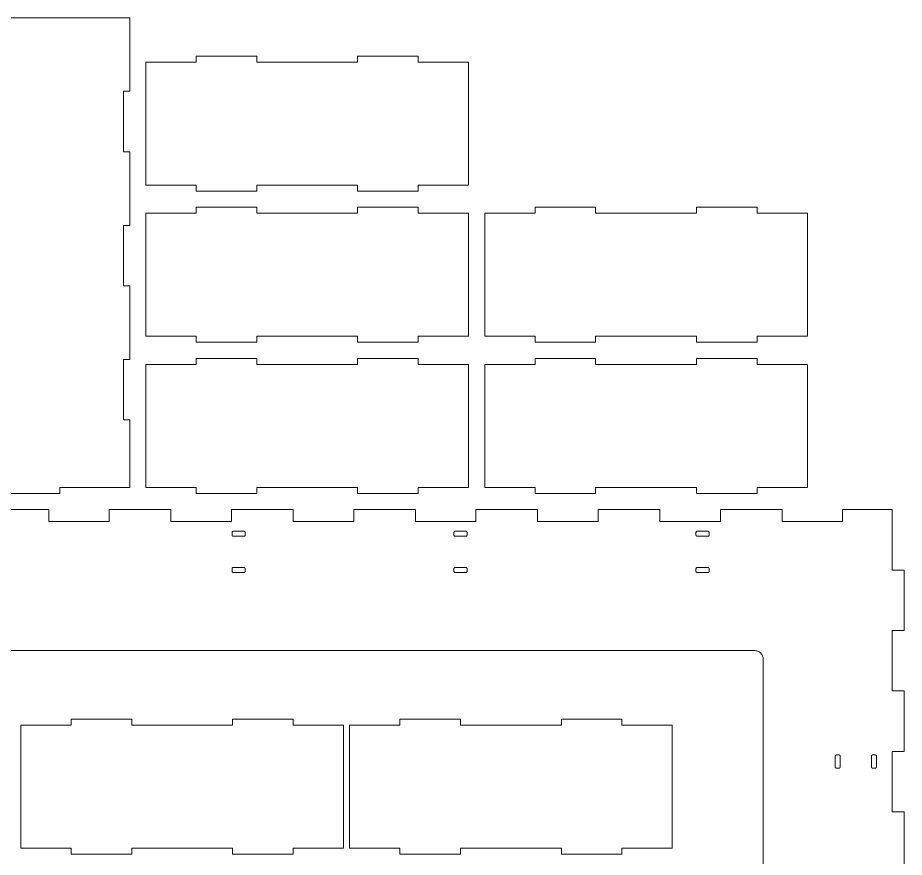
# Model space of a CAD drawing. Header units: millimetres. Extents: x 0 to 3016, y 0 to 2002.
# Drawn here: x 2576.5 to 3016, y 577.5 to 994 of the extents above; entities that cross this region are included whole.
import ezdxf

# ---------------------------------------------------------------- set-up
doc = ezdxf.new("R2010")
doc.units = ezdxf.units.MM
doc.layers.add('CORTE', color=1, linetype='Continuous', lineweight=0)

msp = doc.modelspace()

# ---------------------------------------------------------------- linework, layer by layer
at = {"layer": 'CORTE'}
for points in [[(2567.4, 758), (2597.4, 758), (2597.4, 761), (2632, 761), (2632, 794.5), (2629, 794.5), (2629, 824.5), (2632, 824.5), (2632, 861), (2629, 861), (2629, 891), (2632, 891), (2632, 927.5), (2629, 927.5), (2629, 957.5), (2632, 957.5), (2632, 994), (2597.4, 994), (2567.4, 994)], [(3016, 570), (3016, 600), (3010, 600), (3010, 630), (3016, 630), (3016, 660), (3010, 660), (3010, 690), (3016, 690), (3016, 720), (3010, 720), (3010, 750), (2985.411765, 750), (2985.411765, 744), (2955.411765, 744), (2955.411765, 750), (2924.823529, 750), (2924.823529, 744), (2894.823529, 744), (2894.823529, 750), (2864.235294, 750), (2864.235294, 744), (2834.235294, 744), (2834.235294, 750), (2803.647059, 750), (2803.647059, 744), (2773.647059, 744), (2773.647059, 750), (2743.058824, 750), (2743.058824, 744), (2713.058824, 744), (2713.058824, 750), (2682.470588, 750), (2682.470588, 744), (2652.470588, 744), (2652.470588, 750), (2621.882353, 750), (2621.882353, 744), (2591.882353, 744), (2591.882353, 750), (2561.294118, 750)], [(2946, 74), (2946, 676), (2945.974849, 676.447858), (2945.899712, 676.890084), (2945.775533, 677.321116), (2945.603875, 677.735535), (2945.386897, 678.128128), (2945.127326, 678.493959), (2944.828427, 678.828427), (2944.493959, 679.127326), (2944.128128, 679.386897), (2943.735535, 679.603875), (2943.321116, 679.775533), (2942.890084, 679.899712), (2942.447858, 679.974849), (2942, 680), (2090, 680)]]:
    msp.add_lwpolyline(points, dxfattribs=at)
for points in [[(2640, 911), (2665, 911), (2665, 908), (2695, 908), (2695, 911), (2745, 911), (2745, 908), (2775, 908), (2775, 911), (2800, 911), (2800, 972), (2775, 972), (2775, 975), (2745, 975), (2745, 972), (2695, 972), (2695, 975), (2665, 975), (2665, 972), (2640, 972)], [(2640, 836), (2665, 836), (2665, 833), (2695, 833), (2695, 836), (2745, 836), (2745, 833), (2775, 833), (2775, 836), (2800, 836), (2800, 897), (2775, 897), (2775, 900), (2745, 900), (2745, 897), (2695, 897), (2695, 900), (2665, 900), (2665, 897), (2640, 897)], [(2808, 836), (2833, 836), (2833, 833), (2863, 833), (2863, 836), (2913, 836), (2913, 833), (2943, 833), (2943, 836), (2968, 836), (2968, 897), (2943, 897), (2943, 900), (2913, 900), (2913, 897), (2863, 897), (2863, 900), (2833, 900), (2833, 897), (2808, 897)], [(2640, 761), (2665, 761), (2665, 758), (2695, 758), (2695, 761), (2745, 761), (2745, 758), (2775, 758), (2775, 761), (2800, 761), (2800, 822), (2775, 822), (2775, 825), (2745, 825), (2745, 822), (2695, 822), (2695, 825), (2665, 825), (2665, 822), (2640, 822)], [(2808, 761), (2833, 761), (2833, 758), (2863, 758), (2863, 761), (2913, 761), (2913, 758), (2943, 758), (2943, 761), (2968, 761), (2968, 822), (2943, 822), (2943, 825), (2913, 825), (2913, 822), (2863, 822), (2863, 825), (2833, 825), (2833, 822), (2808, 822)], [(2689.25, 738.65), (2689.246227, 738.717179), (2689.234957, 738.783513), (2689.21633, 738.848167), (2689.190581, 738.91033), (2689.158035, 738.969219), (2689.119099, 739.024094), (2689.074264, 739.074264), (2689.024094, 739.119099), (2688.969219, 739.158035), (2688.91033, 739.190581), (2688.848167, 739.21633), (2688.783513, 739.234957), (2688.717179, 739.246227), (2688.65, 739.25), (2683.35, 739.25), (2683.282821, 739.246227), (2683.216487, 739.234957), (2683.151833, 739.21633), (2683.08967, 739.190581), (2683.030781, 739.158035), (2682.975906, 739.119099), (2682.925736, 739.074264), (2682.880901, 739.024094), (2682.841965, 738.969219), (2682.809419, 738.91033), (2682.78367, 738.848167), (2682.765043, 738.783513), (2682.753773, 738.717179), (2682.75, 738.65), (2682.75, 737.35), (2682.753773, 737.282821), (2682.765043, 737.216487), (2682.78367, 737.151833), (2682.809419, 737.08967), (2682.841965, 737.030781), (2682.880901, 736.975906), (2682.925736, 736.925736), (2682.975906, 736.880901), (2683.030781, 736.841965), (2683.08967, 736.809419), (2683.151833, 736.78367), (2683.216487, 736.765043), (2683.282821, 736.753773), (2683.35, 736.75), (2688.65, 736.75), (2688.717179, 736.753773), (2688.783513, 736.765043), (2688.848167, 736.78367), (2688.91033, 736.809419), (2688.969219, 736.841965), (2689.024094, 736.880901), (2689.074264, 736.925736), (2689.119099, 736.975906), (2689.158035, 737.030781), (2689.190581, 737.08967), (2689.21633, 737.151833), (2689.234957, 737.216487), (2689.246227, 737.282821), (2689.25, 737.35)], [(2799.25, 738.65), (2799.246227, 738.717179), (2799.234957, 738.783513), (2799.21633, 738.848167), (2799.190581, 738.91033), (2799.158035, 738.969219), (2799.119099, 739.024094), (2799.074264, 739.074264), (2799.024094, 739.119099), (2798.969219, 739.158035), (2798.91033, 739.190581), (2798.848167, 739.21633), (2798.783513, 739.234957), (2798.717179, 739.246227), (2798.65, 739.25), (2793.35, 739.25), (2793.282821, 739.246227), (2793.216487, 739.234957), (2793.151833, 739.21633), (2793.08967, 739.190581), (2793.030781, 739.158035), (2792.975906, 739.119099), (2792.925736, 739.074264), (2792.880901, 739.024094), (2792.841965, 738.969219), (2792.809419, 738.91033), (2792.78367, 738.848167), (2792.765043, 738.783513), (2792.753773, 738.717179), (2792.75, 738.65), (2792.75, 737.35), (2792.753773, 737.282821), (2792.765043, 737.216487), (2792.78367, 737.151833), (2792.809419, 737.08967), (2792.841965, 737.030781), (2792.880901, 736.975906), (2792.925736, 736.925736), (2792.975906, 736.880901), (2793.030781, 736.841965), (2793.08967, 736.809419), (2793.151833, 736.78367), (2793.216487, 736.765043), (2793.282821, 736.753773), (2793.35, 736.75), (2798.65, 736.75), (2798.717179, 736.753773), (2798.783513, 736.765043), (2798.848167, 736.78367), (2798.91033, 736.809419), (2798.969219, 736.841965), (2799.024094, 736.880901), (2799.074264, 736.925736), (2799.119099, 736.975906), (2799.158035, 737.030781), (2799.190581, 737.08967), (2799.21633, 737.151833), (2799.234957, 737.216487), (2799.246227, 737.282821), (2799.25, 737.35)], [(2919.25, 738.65), (2919.246227, 738.717179), (2919.234957, 738.783513), (2919.21633, 738.848167), (2919.190581, 738.91033), (2919.158035, 738.969219), (2919.119099, 739.024094), (2919.074264, 739.074264), (2919.024094, 739.119099), (2918.969219, 739.158035), (2918.91033, 739.190581), (2918.848167, 739.21633), (2918.783513, 739.234957), (2918.717179, 739.246227), (2918.65, 739.25), (2913.35, 739.25), (2913.282821, 739.246227), (2913.216487, 739.234957), (2913.151833, 739.21633), (2913.08967, 739.190581), (2913.030781, 739.158035), (2912.975906, 739.119099), (2912.925736, 739.074264), (2912.880901, 739.024094), (2912.841965, 738.969219), (2912.809419, 738.91033), (2912.78367, 738.848167), (2912.765043, 738.783513), (2912.753773, 738.717179), (2912.75, 738.65), (2912.75, 737.35), (2912.753773, 737.282821), (2912.765043, 737.216487), (2912.78367, 737.151833), (2912.809419, 737.08967), (2912.841965, 737.030781), (2912.880901, 736.975906), (2912.925736, 736.925736), (2912.975906, 736.880901), (2913.030781, 736.841965), (2913.08967, 736.809419), (2913.151833, 736.78367), (2913.216487, 736.765043), (2913.282821, 736.753773), (2913.35, 736.75), (2918.65, 736.75), (2918.717179, 736.753773), (2918.783513, 736.765043), (2918.848167, 736.78367), (2918.91033, 736.809419), (2918.969219, 736.841965), (2919.024094, 736.880901), (2919.074264, 736.925736), (2919.119099, 736.975906), (2919.158035, 737.030781), (2919.190581, 737.08967), (2919.21633, 737.151833), (2919.234957, 737.216487), (2919.246227, 737.282821), (2919.25, 737.35)], [(2689.25, 720.65), (2689.246227, 720.717179), (2689.234957, 720.783513), (2689.21633, 720.848167), (2689.190581, 720.91033), (2689.158035, 720.969219), (2689.119099, 721.024094), (2689.074264, 721.074264), (2689.024094, 721.119099), (2688.969219, 721.158035), (2688.91033, 721.190581), (2688.848167, 721.21633), (2688.783513, 721.234957), (2688.717179, 721.246227), (2688.65, 721.25), (2683.35, 721.25), (2683.282821, 721.246227), (2683.216487, 721.234957), (2683.151833, 721.21633), (2683.08967, 721.190581), (2683.030781, 721.158035), (2682.975906, 721.119099), (2682.925736, 721.074264), (2682.880901, 721.024094), (2682.841965, 720.969219), (2682.809419, 720.91033), (2682.78367, 720.848167), (2682.765043, 720.783513), (2682.753773, 720.717179), (2682.75, 720.65), (2682.75, 719.35), (2682.753773, 719.282821), (2682.765043, 719.216487), (2682.78367, 719.151833), (2682.809419, 719.08967), (2682.841965, 719.030781), (2682.880901, 718.975906), (2682.925736, 718.925736), (2682.975906, 718.880901), (2683.030781, 718.841965), (2683.08967, 718.809419), (2683.151833, 718.78367), (2683.216487, 718.765043), (2683.282821, 718.753773), (2683.35, 718.75), (2688.65, 718.75), (2688.717179, 718.753773), (2688.783513, 718.765043), (2688.848167, 718.78367), (2688.91033, 718.809419), (2688.969219, 718.841965), (2689.024094, 718.880901), (2689.074264, 718.925736), (2689.119099, 718.975906), (2689.158035, 719.030781), (2689.190581, 719.08967), (2689.21633, 719.151833), (2689.234957, 719.216487), (2689.246227, 719.282821), (2689.25, 719.35)], [(2799.25, 720.65), (2799.246227, 720.717179), (2799.234957, 720.783513), (2799.21633, 720.848167), (2799.190581, 720.91033), (2799.158035, 720.969219), (2799.119099, 721.024094), (2799.074264, 721.074264), (2799.024094, 721.119099), (2798.969219, 721.158035), (2798.91033, 721.190581), (2798.848167, 721.21633), (2798.783513, 721.234957), (2798.717179, 721.246227), (2798.65, 721.25), (2793.35, 721.25), (2793.282821, 721.246227), (2793.216487, 721.234957), (2793.151833, 721.21633), (2793.08967, 721.190581), (2793.030781, 721.158035), (2792.975906, 721.119099), (2792.925736, 721.074264), (2792.880901, 721.024094), (2792.841965, 720.969219), (2792.809419, 720.91033), (2792.78367, 720.848167), (2792.765043, 720.783513), (2792.753773, 720.717179), (2792.75, 720.65), (2792.75, 719.35), (2792.753773, 719.282821), (2792.765043, 719.216487), (2792.78367, 719.151833), (2792.809419, 719.08967), (2792.841965, 719.030781), (2792.880901, 718.975906), (2792.925736, 718.925736), (2792.975906, 718.880901), (2793.030781, 718.841965), (2793.08967, 718.809419), (2793.151833, 718.78367), (2793.216487, 718.765043), (2793.282821, 718.753773), (2793.35, 718.75), (2798.65, 718.75), (2798.717179, 718.753773), (2798.783513, 718.765043), (2798.848167, 718.78367), (2798.91033, 718.809419), (2798.969219, 718.841965), (2799.024094, 718.880901), (2799.074264, 718.925736), (2799.119099, 718.975906), (2799.158035, 719.030781), (2799.190581, 719.08967), (2799.21633, 719.151833), (2799.234957, 719.216487), (2799.246227, 719.282821), (2799.25, 719.35)], [(2919.25, 720.65), (2919.246227, 720.717179), (2919.234957, 720.783513), (2919.21633, 720.848167), (2919.190581, 720.91033), (2919.158035, 720.969219), (2919.119099, 721.024094), (2919.074264, 721.074264), (2919.024094, 721.119099), (2918.969219, 721.158035), (2918.91033, 721.190581), (2918.848167, 721.21633), (2918.783513, 721.234957), (2918.717179, 721.246227), (2918.65, 721.25), (2913.35, 721.25), (2913.282821, 721.246227), (2913.216487, 721.234957), (2913.151833, 721.21633), (2913.08967, 721.190581), (2913.030781, 721.158035), (2912.975906, 721.119099), (2912.925736, 721.074264), (2912.880901, 721.024094), (2912.841965, 720.969219), (2912.809419, 720.91033), (2912.78367, 720.848167), (2912.765043, 720.783513), (2912.753773, 720.717179), (2912.75, 720.65), (2912.75, 719.35), (2912.753773, 719.282821), (2912.765043, 719.216487), (2912.78367, 719.151833), (2912.809419, 719.08967), (2912.841965, 719.030781), (2912.880901, 718.975906), (2912.925736, 718.925736), (2912.975906, 718.880901), (2913.030781, 718.841965), (2913.08967, 718.809419), (2913.151833, 718.78367), (2913.216487, 718.765043), (2913.282821, 718.753773), (2913.35, 718.75), (2918.65, 718.75), (2918.717179, 718.753773), (2918.783513, 718.765043), (2918.848167, 718.78367), (2918.91033, 718.809419), (2918.969219, 718.841965), (2919.024094, 718.880901), (2919.074264, 718.925736), (2919.119099, 718.975906), (2919.158035, 719.030781), (2919.190581, 719.08967), (2919.21633, 719.151833), (2919.234957, 719.216487), (2919.246227, 719.282821), (2919.25, 719.35)], [(2578, 582), (2603, 582), (2603, 579), (2633, 579), (2633, 582), (2683, 582), (2683, 579), (2713, 579), (2713, 582), (2738, 582), (2738, 643), (2713, 643), (2713, 646), (2683, 646), (2683, 643), (2633, 643), (2633, 646), (2603, 646), (2603, 643), (2578, 643)], [(2741, 582), (2766, 582), (2766, 579), (2796, 579), (2796, 582), (2846, 582), (2846, 579), (2876, 579), (2876, 582), (2901, 582), (2901, 643), (2876, 643), (2876, 646), (2846, 646), (2846, 643), (2796, 643), (2796, 646), (2766, 646), (2766, 643), (2741, 643)], [(2984.25, 627.65), (2984.246227, 627.717179), (2984.234957, 627.783513), (2984.21633, 627.848167), (2984.190581, 627.91033), (2984.158035, 627.969219), (2984.119099, 628.024094), (2984.074264, 628.074264), (2984.024094, 628.119099), (2983.969219, 628.158035), (2983.91033, 628.190581), (2983.848167, 628.21633), (2983.783513, 628.234957), (2983.717179, 628.246227), (2983.65, 628.25), (2982.35, 628.25), (2982.282821, 628.246227), (2982.216487, 628.234957), (2982.151833, 628.21633), (2982.08967, 628.190581), (2982.030781, 628.158035), (2981.975906, 628.119099), (2981.925736, 628.074264), (2981.880901, 628.024094), (2981.841965, 627.969219), (2981.809419, 627.91033), (2981.78367, 627.848167), (2981.765043, 627.783513), (2981.753773, 627.717179), (2981.75, 627.65), (2981.75, 622.35), (2981.753773, 622.282821), (2981.765043, 622.216487), (2981.78367, 622.151833), (2981.809419, 622.08967), (2981.841965, 622.030781), (2981.880901, 621.975906), (2981.925736, 621.925736), (2981.975906, 621.880901), (2982.030781, 621.841965), (2982.08967, 621.809419), (2982.151833, 621.78367), (2982.216487, 621.765043), (2982.282821, 621.753773), (2982.35, 621.75), (2983.65, 621.75), (2983.717179, 621.753773), (2983.783513, 621.765043), (2983.848167, 621.78367), (2983.91033, 621.809419), (2983.969219, 621.841965), (2984.024094, 621.880901), (2984.074264, 621.925736), (2984.119099, 621.975906), (2984.158035, 622.030781), (2984.190581, 622.08967), (2984.21633, 622.151833), (2984.234957, 622.216487), (2984.246227, 622.282821), (2984.25, 622.35)], [(3002.25, 627.65), (3002.246227, 627.717179), (3002.234957, 627.783513), (3002.21633, 627.848167), (3002.190581, 627.91033), (3002.158035, 627.969219), (3002.119099, 628.024094), (3002.074264, 628.074264), (3002.024094, 628.119099), (3001.969219, 628.158035), (3001.91033, 628.190581), (3001.848167, 628.21633), (3001.783513, 628.234957), (3001.717179, 628.246227), (3001.65, 628.25), (3000.35, 628.25), (3000.282821, 628.246227), (3000.216487, 628.234957), (3000.151833, 628.21633), (3000.08967, 628.190581), (3000.030781, 628.158035), (2999.975906, 628.119099), (2999.925736, 628.074264), (2999.880901, 628.024094), (2999.841965, 627.969219), (2999.809419, 627.91033), (2999.78367, 627.848167), (2999.765043, 627.783513), (2999.753773, 627.717179), (2999.75, 627.65), (2999.75, 622.35), (2999.753773, 622.282821), (2999.765043, 622.216487), (2999.78367, 622.151833), (2999.809419, 622.08967), (2999.841965, 622.030781), (2999.880901, 621.975906), (2999.925736, 621.925736), (2999.975906, 621.880901), (3000.030781, 621.841965), (3000.08967, 621.809419), (3000.151833, 621.78367), (3000.216487, 621.765043), (3000.282821, 621.753773), (3000.35, 621.75), (3001.65, 621.75), (3001.717179, 621.753773), (3001.783513, 621.765043), (3001.848167, 621.78367), (3001.91033, 621.809419), (3001.969219, 621.841965), (3002.024094, 621.880901), (3002.074264, 621.925736), (3002.119099, 621.975906), (3002.158035, 622.030781), (3002.190581, 622.08967), (3002.21633, 622.151833), (3002.234957, 622.216487), (3002.246227, 622.282821), (3002.25, 622.35)]]:
    msp.add_lwpolyline(points, close=True, dxfattribs=at)

doc.saveas('drawing.dxf')
